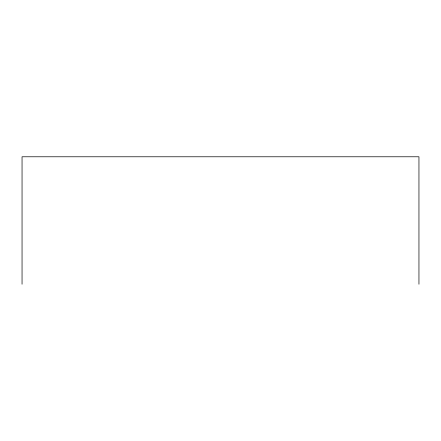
<?xml version="1.0" encoding="UTF-8"?>
<svg xmlns="http://www.w3.org/2000/svg" width="441" height="441" viewBox="0 0 441 441"><rect width="100%" height="100%" fill="white"/><g stroke="black" fill="none" stroke-linecap="round" stroke-linejoin="round"><path stroke-width="0.66" d="M418.95 284.219L418.95 156.781L22.05 156.781L22.05 284.219"/></g></svg>
